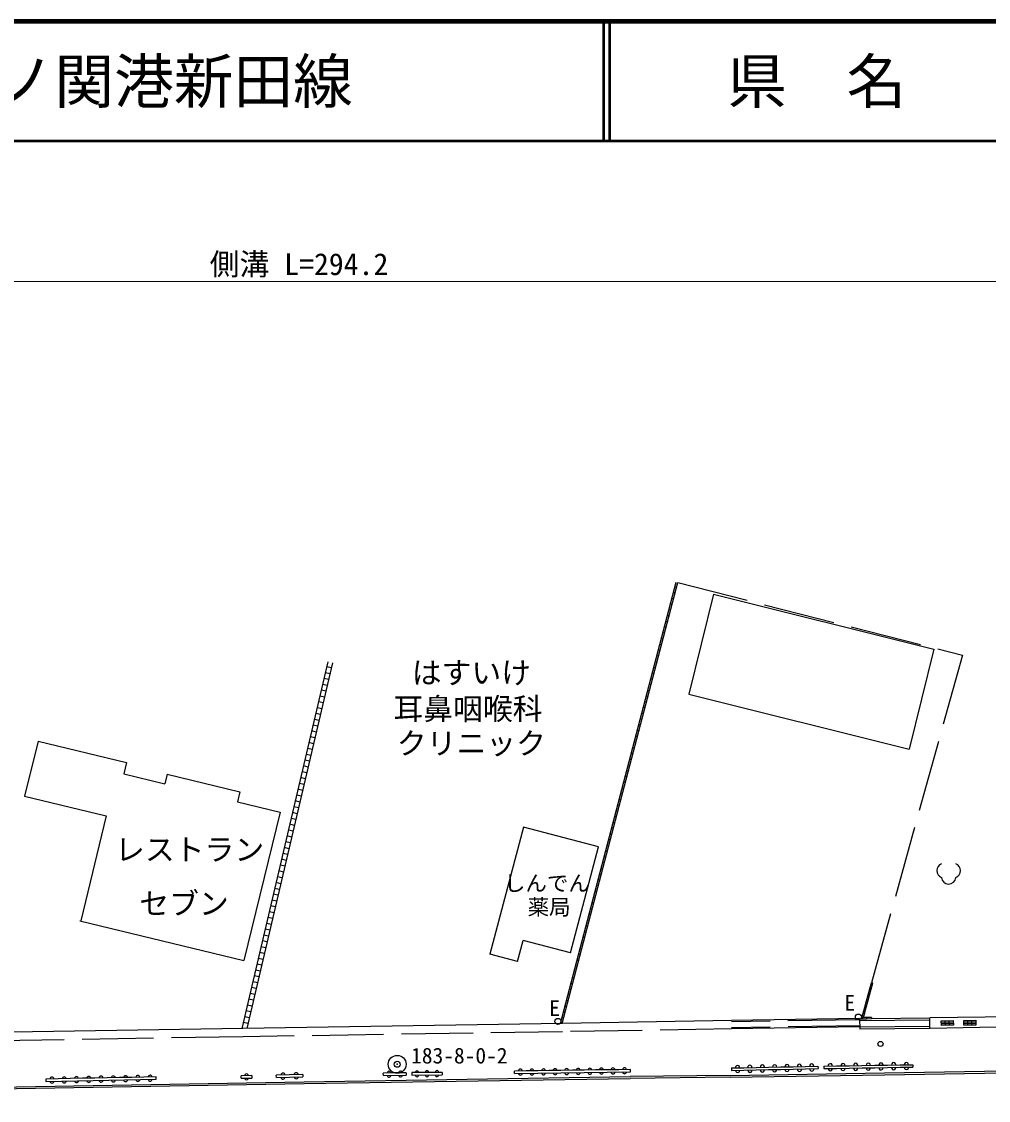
# Model space of a CAD drawing. Units: millimetres, scale not verified. Extents: x 40000 to 680000, y 20000 to 380000.
# Drawn here: x 248977 to 330017, y 289581 to 380000 of the extents above; entities that cross this region are included whole.
import ezdxf
from ezdxf.enums import TextEntityAlignment as Align

# ---------------------------------------------------------------- set-up
doc = ezdxf.new("R2010")
doc.units = ezdxf.units.MM
doc.header["$LTSCALE"] = 1000
doc.header["$PDMODE"] = 32
doc.header["$PDSIZE"] = 500
doc.linetypes.add('DASHED', pattern=[7.5, 6, -1.5])
for name, color, linetype, lineweight in [('M-BGD', 7, 'Continuous', 25), ('M-BGD-EXST', 7, 'Continuous', 25), ('M-BMK-SRVR', 3, 'Continuous', 25), ('M-STR-HTXT', 7, 'Continuous', 13), ('M-STR-STRC', 7, 'Continuous', 25), ('M-TTL', 2, 'Continuous', 140), ('M-TTL-LINE', 7, 'Continuous', 50)]:
    doc.layers.add(name, color=color, linetype=linetype, lineweight=lineweight)
doc.layers.add('M-BMK-HTXT', color=7, linetype='Continuous')
doc.layers.add('M-TTL-TXT', color=7, linetype='Continuous')
doc.styles.add('ＭＳ ゴシック', font='')
doc.styles.get('ＭＳ ゴシック').set_extended_font_data('MS Gothic')

msp = doc.modelspace()

# ---------------------------------------------------------------- linework, layer by layer
at = {"layer": 'M-BGD'}
for p, q in [((294143, 296031), (303837, 333019)), ((294299, 296033), (303982, 332982)), ((303751, 332101), (303606, 332139)), ((303877, 332583), (303732, 332621)), ((306987, 332004), (304901, 323617)), ((306987, 332004), (325449, 327412)), ((303499, 331138), (303354, 331176)), ((303625, 331620), (303480, 331658)), ((303246, 330176), (303101, 330214)), ((303372, 330657), (303227, 330695)), ((302994, 329213), (302849, 329251)), ((303120, 329694), (302975, 329732)), ((302742, 328250), (302596, 328288)), ((302868, 328731), (302723, 328769)), ((302489, 327287), (302344, 327325)), ((302615, 327768), (302470, 327806)), ((325449, 327412), (323363, 319025)), ((302363, 326805), (302218, 326843)), ((267459, 295615), (274670, 326348)), ((275039, 326261), (267850, 295621)), ((274939, 325832), (274569, 325919)), ((302111, 325843), (301966, 325881)), ((302237, 326324), (302092, 326362)), ((274710, 324855), (274340, 324942)), ((274824, 325344), (274454, 325430)), ((301858, 324880), (301713, 324918)), ((301985, 325361), (301839, 325399)), ((274480, 323877), (274110, 323964)), ((274595, 324366), (274225, 324453)), ((301606, 323917), (301461, 323955)), ((301732, 324398), (301587, 324436)), ((274251, 322900), (273881, 322986)), ((274365, 323388), (273996, 323475)), ((301354, 322954), (301209, 322992)), ((301480, 323435), (301335, 323473)), ((304901, 323617), (323363, 319025)), ((274021, 321922), (273652, 322009)), ((274136, 322411), (273766, 322498)), ((301101, 321991), (300956, 322029)), ((301228, 322472), (301082, 322510)), ((273792, 320945), (273422, 321031)), ((273907, 321433), (273537, 321520)), ((300849, 321028), (300704, 321066)), ((300975, 321510), (300830, 321548)), ((273677, 320456), (273307, 320543)), ((300597, 320065), (300452, 320103)), ((300723, 320547), (300578, 320585)), ((250358, 319698), (249235, 315084)), ((250358, 319698), (257777, 317892)), ((273448, 319478), (273078, 319565)), ((273563, 319967), (273193, 320054)), ((300471, 319584), (300325, 319622)), ((273219, 318501), (272849, 318587)), ((273333, 318989), (272963, 319076)), ((300218, 318621), (300073, 318659)), ((300344, 319102), (300199, 319140)), ((257777, 317892), (257546, 316941)), ((272989, 317523), (272619, 317610)), ((273104, 318012), (272734, 318099)), ((299966, 317658), (299821, 317696)), ((300092, 318139), (299947, 318177)), ((257546, 316941), (260982, 316105)), ((261183, 316931), (260982, 316105)), ((261183, 316931), (267285, 315446)), ((272760, 316546), (272390, 316632)), ((272875, 317034), (272505, 317121)), ((299714, 316695), (299568, 316733)), ((299840, 317176), (299695, 317215)), ((272531, 315568), (272161, 315655)), ((272645, 316057), (272275, 316144)), ((299461, 315732), (299316, 315770)), ((299587, 316214), (299442, 316252)), ((249235, 315084), (256071, 313421)), ((267285, 315446), (267084, 314620)), ((272301, 314590), (271931, 314677)), ((272416, 315079), (272046, 315166)), ((299209, 314769), (299064, 314807)), ((299335, 315251), (299190, 315289)), ((267084, 314620), (270648, 313753)), ((272187, 314102), (271817, 314188)), ((298957, 313806), (298811, 313844)), ((299083, 314288), (298938, 314326)), ((256071, 313421), (253931, 304628)), ((270648, 313753), (267617, 301298)), ((271957, 313124), (271587, 313211)), ((272072, 313613), (271702, 313700)), ((298704, 312843), (298559, 312881)), ((298830, 313325), (298685, 313363)), ((271728, 312146), (271358, 312233)), ((271843, 312635), (271473, 312722)), ((291040, 312488), (288234, 301834)), ((297335, 310830), (291040, 312488)), ((298578, 312362), (298433, 312400)), ((271499, 311169), (271129, 311256)), ((271613, 311658), (271243, 311745)), ((298326, 311399), (298181, 311437)), ((298452, 311881), (298307, 311919)), ((271269, 310191), (270899, 310278)), ((271384, 310680), (271014, 310767)), ((294994, 301943), (297335, 310830)), ((298073, 310436), (297928, 310474)), ((298200, 310918), (298054, 310956)), ((271040, 309214), (270670, 309301)), ((271155, 309703), (270785, 309789)), ((297821, 309473), (297676, 309511)), ((297947, 309955), (297802, 309993)), ((270925, 308725), (270555, 308812)), ((297569, 308510), (297424, 308548)), ((297695, 308992), (297550, 309030)), ((270696, 307747), (270326, 307834)), ((270811, 308236), (270441, 308323)), ((297316, 307548), (297171, 307586)), ((297443, 308029), (297297, 308067)), ((270467, 306770), (270097, 306857)), ((270581, 307259), (270211, 307345)), ((297064, 306585), (296919, 306623)), ((297190, 307066), (297045, 307104)), ((270237, 305792), (269867, 305879)), ((270352, 306281), (269982, 306368)), ((296812, 305622), (296667, 305660)), ((296938, 306103), (296793, 306141)), ((270008, 304815), (269638, 304902)), ((270123, 305304), (269753, 305390)), ((296686, 305140), (296540, 305178)), ((253872, 304643), (267617, 301298)), ((269778, 303837), (269409, 303924)), ((269893, 304326), (269523, 304413)), ((296433, 304177), (296288, 304215)), ((296559, 304659), (296414, 304697)), ((269549, 302860), (269179, 302946)), ((269664, 303348), (269294, 303435)), ((290558, 301222), (291024, 302989)), ((294994, 301943), (291024, 302989)), ((296181, 303215), (296036, 303253)), ((296307, 303696), (296162, 303734)), ((269434, 302371), (269065, 302458)), ((295929, 302252), (295783, 302290)), ((296055, 302733), (295910, 302771)), ((269205, 301393), (268835, 301480)), ((269320, 301882), (268950, 301969)), ((290558, 301222), (288234, 301834)), ((295676, 301289), (295531, 301327)), ((295802, 301770), (295657, 301808)), ((268976, 300416), (268606, 300503)), ((269090, 300905), (268720, 300991)), ((295424, 300326), (295279, 300364)), ((295550, 300807), (295405, 300845)), ((268746, 299438), (268376, 299525)), ((268861, 299927), (268491, 300014)), ((295172, 299363), (295026, 299401)), ((295298, 299844), (295153, 299882)), ((320066, 298929), (320206, 299435)), ((320182, 298897), (320322, 299403)), ((320322, 299403), (320206, 299435)), ((268517, 298461), (268147, 298547)), ((268632, 298949), (268262, 299036)), ((294919, 298400), (294774, 298438)), ((295045, 298882), (294900, 298920)), ((319786, 297916), (319926, 298422)), ((319901, 297884), (320041, 298390)), ((319926, 298422), (320066, 298929)), ((320041, 298390), (319926, 298422)), ((320041, 298390), (320182, 298897)), ((320182, 298897), (320066, 298929)), ((268288, 297483), (267918, 297570)), ((268402, 297972), (268032, 298059)), ((294793, 297919), (294648, 297957)), ((319646, 297409), (319786, 297916)), ((319761, 297377), (319901, 297884)), ((319901, 297884), (319786, 297916)), ((268058, 296505), (267688, 296592)), ((268173, 296994), (267803, 297081)), ((294541, 296956), (294396, 296994)), ((294667, 297437), (294522, 297475)), ((319365, 296396), (319505, 296902)), ((319505, 296902), (319646, 297409)), ((319621, 296870), (319505, 296902)), ((319621, 296870), (319524, 296518)), ((319621, 296870), (319761, 297377)), ((319761, 297377), (319646, 297409)), ((344070, 296711), (325100, 296494)), ((267944, 296017), (267574, 296103)), ((294415, 296474), (294269, 296512)), ((319213, 296444), (308479, 296275)), ((319224, 295744), (308490, 295575)), ((319213, 296444), (319227, 295544)), ((319365, 296396), (319217, 296394)), ((319524, 296518), (319365, 296396)), ((319796, 296401), (319365, 296396)), ((319794, 296521), (319524, 296518)), ((320224, 296526), (319794, 296521)), ((319794, 296521), (319796, 296401)), ((320226, 296406), (319796, 296401)), ((320224, 296526), (320226, 296406)), ((325100, 296465), (320226, 296406)), ((325110, 295615), (325100, 296494)), ((344084, 295953), (325123, 295616)), ((326067, 296259), (327069, 296284)), ((326077, 295852), (326067, 296259)), ((327072, 296148), (326071, 296123)), ((327075, 296012), (326074, 295988)), ((327079, 295876), (326077, 295852)), ((326411, 295860), (326401, 296267)), ((326745, 295868), (326735, 296276)), ((327069, 296284), (327079, 295876)), ((327963, 296288), (328961, 296299)), ((327968, 295881), (327963, 296288)), ((328963, 296163), (327965, 296152)), ((328964, 296028), (327966, 296016)), ((328966, 295892), (327968, 295881)), ((328300, 295884), (328296, 296291)), ((328633, 295888), (328628, 296295)), ((328961, 296299), (328966, 295892)), ((325110, 295615), (319227, 295544)), ((291266, 292057), (290296, 292044)), ((292237, 292070), (291266, 292057)), ((293208, 292082), (292237, 292070)), ((294179, 292095), (293208, 292082)), ((295150, 292108), (294179, 292095)), ((296121, 292120), (295150, 292108)), ((297092, 292133), (296121, 292120)), ((298063, 292146), (297092, 292133)), ((299033, 292158), (298063, 292146)), ((300004, 292171), (299033, 292158)), ((300007, 291971), (300004, 292171)), ((308468, 292302), (309505, 292322)), ((308468, 292302), (308472, 292102)), ((308472, 292102), (309509, 292123)), ((309505, 292322), (310542, 292343)), ((309509, 292123), (310546, 292143)), ((310542, 292343), (311580, 292364)), ((310546, 292143), (311584, 292164)), ((311580, 292364), (312617, 292385)), ((311584, 292164), (312621, 292185)), ((312617, 292385), (313655, 292406)), ((312621, 292185), (313659, 292206)), ((313655, 292406), (314692, 292426)), ((313659, 292206), (314696, 292226)), ((314692, 292426), (315729, 292447)), ((314696, 292226), (315733, 292247)), ((315729, 292447), (315733, 292247)), ((316228, 292453), (317291, 292470)), ((316228, 292453), (316231, 292253)), ((316231, 292253), (317295, 292270)), ((317291, 292470), (318355, 292487)), ((317295, 292270), (318358, 292287)), ((318355, 292487), (319418, 292504)), ((318358, 292287), (319421, 292304)), ((319418, 292504), (320482, 292522)), ((319421, 292304), (320485, 292322)), ((320482, 292522), (321545, 292539)), ((320485, 292322), (321548, 292339)), ((321545, 292539), (322608, 292556)), ((321548, 292339), (322612, 292356)), ((322608, 292556), (323672, 292573)), ((322612, 292356), (323675, 292373)), ((323672, 292573), (323675, 292373)), ((252035, 291394), (251006, 291374)), ((251006, 291374), (251010, 291174)), ((251010, 291174), (260269, 291355)), ((253064, 291414), (252035, 291394)), ((254093, 291434), (253064, 291414)), ((255121, 291454), (254093, 291434)), ((256150, 291474), (255121, 291454)), ((257179, 291494), (256150, 291474)), ((258208, 291514), (257179, 291494)), ((259236, 291535), (258208, 291514)), ((260265, 291555), (259236, 291535)), ((260269, 291355), (260265, 291555)), ((268278, 291656), (267385, 291651)), ((267386, 291451), (267385, 291651)), ((267386, 291451), (268279, 291456)), ((268278, 291656), (268279, 291456)), ((271444, 291733), (270328, 291701)), ((270334, 291501), (270328, 291701)), ((270334, 291501), (272565, 291564)), ((272560, 291764), (271444, 291733)), ((272560, 291764), (272565, 291564)), ((280253, 291887), (279298, 291867)), ((279303, 291667), (279298, 291867)), ((279303, 291667), (281211, 291707)), ((281207, 291907), (280253, 291887)), ((281207, 291907), (281211, 291707)), ((282543, 291918), (281699, 291911)), ((281699, 291911), (281700, 291711)), ((281700, 291711), (284232, 291733)), ((283386, 291926), (282543, 291918)), ((284230, 291933), (283386, 291926)), ((284230, 291933), (284232, 291733)), ((290298, 291844), (290296, 292044)), ((290298, 291844), (300007, 291971))]:
    msp.add_line(p, q, dxfattribs=at)
at = {"layer": 'M-BGD', "linetype": 'DASHED'}
for p, q in [((303982, 332982), (327838, 326900)), ((327838, 326900), (320206, 299435)), ((319215, 296344), (308481, 296175)), ((319223, 295844), (308489, 295675)), ((325104, 296315), (319218, 296244)), ((319224, 295744), (325117, 295815))]:
    msp.add_line(p, q, dxfattribs=at)
at = {"layer": 'M-BGD'}
msp.add_lwpolyline([(308478, 296275), (294308, 296033), (267529, 295616), (244572, 295241), (243931, 294523), (243408, 294496), (242653, 295218), (220985, 294866)], dxfattribs=at)
at = {"layer": 'M-BGD', "linetype": 'DASHED'}
msp.add_lwpolyline([(308490, 295575), (294319, 295334), (267540, 294916), (244890, 294546), (244259, 293840), (243142, 293781), (242377, 294513), (220996, 294166)], dxfattribs=at)
at = {"layer": 'M-BGD'}
msp.add_circle((320972, 294313), 215, dxfattribs=at)
for centre, radius, start, end in [((282121, 291924), 141, 356.81678, 184.18819), ((282964, 291931), 141, 356.81678, 184.18819), ((283808, 291939), 141, 356.81678, 184.18819), ((290781, 292039), 162, 5.09137, 176.40294), ((291752, 292051), 162, 5.08958, 176.40297), ((292723, 292064), 162, 5.09137, 176.40294), ((293694, 292076), 162, 5.08958, 176.40297), ((294665, 292089), 162, 5.09137, 176.40294), ((295636, 292102), 162, 5.09148, 176.40107), ((296606, 292114), 162, 5.08958, 176.40297), ((297577, 292127), 162, 5.09137, 176.40294), ((298548, 292140), 162, 5.08958, 176.40297), ((299519, 292152), 162, 5.09137, 176.40294), ((308986, 292337), 175, 352.84346, 189.45085), ((308991, 292087), 175, 172.84206, 9.45226), ((310023, 292358), 175, 352.84369, 189.45226), ((310028, 292108), 175, 172.84285, 9.45124), ((311061, 292379), 175, 352.8443, 189.45143), ((311066, 292128), 175, 172.84266, 9.45143), ((312098, 292400), 175, 352.84369, 189.45226), ((312103, 292149), 175, 172.84206, 9.45226), ((313135, 292420), 175, 352.84206, 189.45226), ((313140, 292170), 175, 172.8443, 9.45143), ((314173, 292441), 175, 352.84266, 189.45143), ((314178, 292191), 175, 172.8443, 9.45143), ((315210, 292462), 175, 352.84206, 189.45226), ((315215, 292212), 175, 172.84346, 9.45085), ((316759, 292483), 178, 354.01805, 187.81938), ((316763, 292240), 178, 174.01946, 7.81797), ((317823, 292500), 178, 354.01946, 187.81797), ((317827, 292257), 178, 174.01967, 7.81937), ((318886, 292517), 178, 354.01946, 187.81797), ((318890, 292275), 178, 174.01805, 7.81938), ((319950, 292534), 178, 354.01946, 187.81797), ((319953, 292292), 178, 174.01805, 7.81938), ((321013, 292551), 178, 354.01946, 187.81797), ((321017, 292309), 178, 174.01805, 7.81938), ((322076, 292569), 178, 354.01946, 187.81797), ((322080, 292326), 178, 174.01805, 7.81938), ((323140, 292586), 178, 354.01805, 187.81938), ((323144, 292343), 178, 174.01805, 7.81938), ((251521, 291361), 173, 8.76827, 173.4721), ((251524, 291207), 173, 188.76827, 353.4721), ((252550, 291381), 173, 8.77001, 173.47202), ((252553, 291227), 173, 188.77001, 353.47202), ((253579, 291401), 173, 8.76827, 173.4721), ((253582, 291247), 173, 188.76827, 353.4721), ((254607, 291421), 173, 8.76812, 173.47391), ((254610, 291267), 173, 188.76827, 353.4721), ((255636, 291441), 173, 8.76827, 173.4721), ((255639, 291287), 173, 188.76812, 353.47391), ((256665, 291461), 173, 8.76827, 173.4721), ((256668, 291307), 173, 188.76827, 353.4721), ((257694, 291481), 173, 8.76994, 173.47209), ((257697, 291327), 173, 188.76994, 353.47209), ((258722, 291501), 173, 8.76819, 173.47217), ((258725, 291348), 173, 188.76819, 353.47217), ((259751, 291522), 173, 8.76994, 173.47209), ((259754, 291368), 173, 188.76994, 353.47209), ((267831, 291655), 149, 359.80241, 180.75312), ((267832, 291452), 149, 179.80241, 0.75312), ((270887, 291677), 190, 13.86515, 169.37376), ((270891, 291557), 190, 193.86509, 349.37381), ((272003, 291708), 190, 13.86683, 169.37362), ((272006, 291589), 190, 193.86683, 349.37362), ((279776, 291868), 159, 4.54845, 177.82555), ((279780, 291687), 159, 184.54935, 357.82472), ((280730, 291888), 159, 4.54838, 177.82562), ((280734, 291706), 159, 184.55036, 357.82364), ((282122, 291706), 141, 176.81678, 4.18819), ((282966, 291713), 141, 176.81688, 4.1881), ((283810, 291720), 141, 176.81577, 4.18911), ((290783, 291863), 162, 185.08958, 356.40297), ((291754, 291876), 162, 185.09148, 356.40107), ((292725, 291888), 162, 185.09137, 356.40294), ((293696, 291901), 162, 185.08958, 356.40297), ((294667, 291914), 162, 185.09137, 356.40294), ((295638, 291926), 162, 185.08958, 356.40297), ((296609, 291939), 162, 185.09137, 356.40294), ((297580, 291952), 162, 185.08958, 356.40297), ((298550, 291964), 162, 185.09148, 356.40107), ((299521, 291977), 162, 185.09137, 356.40294)]:
    msp.add_arc(centre, radius, start, end, dxfattribs=at)
at = {"layer": 'M-BGD-EXST'}
for centre in [(319115, 296572), (293933, 296205)]:
    msp.add_circle(centre, 250, dxfattribs=at)
for centre, start, end in [((326287, 308839), 109.56481, 250.43519), ((327080, 308839), 289.56481, 70.43519), ((326683, 308309), 183.27315, 356.72685)]:
    msp.add_arc(centre, 598, start, end, dxfattribs=at)
at = {"layer": 'M-BMK-SRVR'}
msp.add_circle((280463, 292608), 750, dxfattribs=at)
msp.add_point((280463, 292608), dxfattribs=at)
at = {"layer": 'M-STR-HTXT'}
msp.add_line((128127, 358204), (423226, 358204), dxfattribs=at)
at = {"layer": 'M-STR-STRC'}
for p, q in [((308364, 291683), (299981, 291574)), ((308366, 291533), (299983, 291424))]:
    msp.add_line(p, q, dxfattribs=at)
for points in [[(308364, 291683), (321305, 291889), (334722, 292109), (348271, 292345), (360817, 292566), (374358, 292773), (387843, 293018), (399881, 293186), (404117, 293258)], [(308366, 291533), (321307, 291739), (334725, 291959), (348273, 292195), (360819, 292416), (374360, 292623), (387846, 292868), (399883, 293036), (403668, 293100)], [(185776, 289731), (205915, 290050), (224817, 290344), (243699, 290644), (272670, 291142), (299981, 291574)], [(185779, 289581), (205917, 289900), (224820, 290194), (243701, 290494), (272673, 290992), (299983, 291424)]]:
    msp.add_lwpolyline(points, dxfattribs=at)
at = {"layer": 'M-TTL'}
msp.add_line((680000, 380000), (40000, 380000), dxfattribs=at)
at = {"layer": 'M-TTL-LINE'}
for p, q in [((297750, 380000), (297750, 370000)), ((298250, 380000), (298250, 370000)), ((40000, 370000), (680000, 370000))]:
    msp.add_line(p, q, dxfattribs=at)

# ---------------------------------------------------------------- texts
at = {"layer": 'M-BGD-EXST', "style": 'ＭＳ ゴシック'}
for p in [(318397, 297763), (293658, 297323)]:
    msp.add_text('E', height=1320, dxfattribs=at).set_placement(p, align=Align.MIDDLE_CENTER)
at = {"layer": 'M-BMK-HTXT', "style": 'ＭＳ ゴシック'}
for s, height, p in [('はすいけ', 1833, (281682, 326346)), ('耳鼻咽喉科', 1833, (280142, 323317)), ('クリニック', 1833, (280426, 320427)), ('しんでん', 1320, (289412, 308451)), ('薬局', 1320, (291394, 306451))]:
    msp.add_text(s, height=height, dxfattribs=at).set_placement(p, align=Align.TOP_LEFT)
for s, p in [('レストラン', (256811, 309145)), ('セブン', (258842, 304617))]:
    msp.add_text(s, height=1833, dxfattribs=at).set_placement(p, align=Align.BOTTOM_LEFT)
at = {"layer": 'M-BMK-SRVR', "style": 'ＭＳ ゴシック'}
msp.add_text('183-8-0-2', height=1320, dxfattribs=at).set_placement((281628, 292280), align=Align.BOTTOM_LEFT)
at = {"layer": 'M-STR-HTXT', "style": 'ＭＳ ゴシック'}
msp.add_text('側溝 L=294.2', height=1833, dxfattribs=at).set_placement((272230, 358204), align=Align.BOTTOM_CENTER)
at = {"layer": 'M-TTL-TXT', "style": 'ＭＳ ゴシック'}
msp.add_text('一般県道\u3000中ノ関港新田線', height=3666, dxfattribs=at).set_placement((216734, 375000), align=Align.MIDDLE_LEFT)
msp.add_text('県\u3000名', height=3666, dxfattribs=at).set_placement((315625, 375000), align=Align.MIDDLE_CENTER)

doc.saveas('drawing.dxf')
